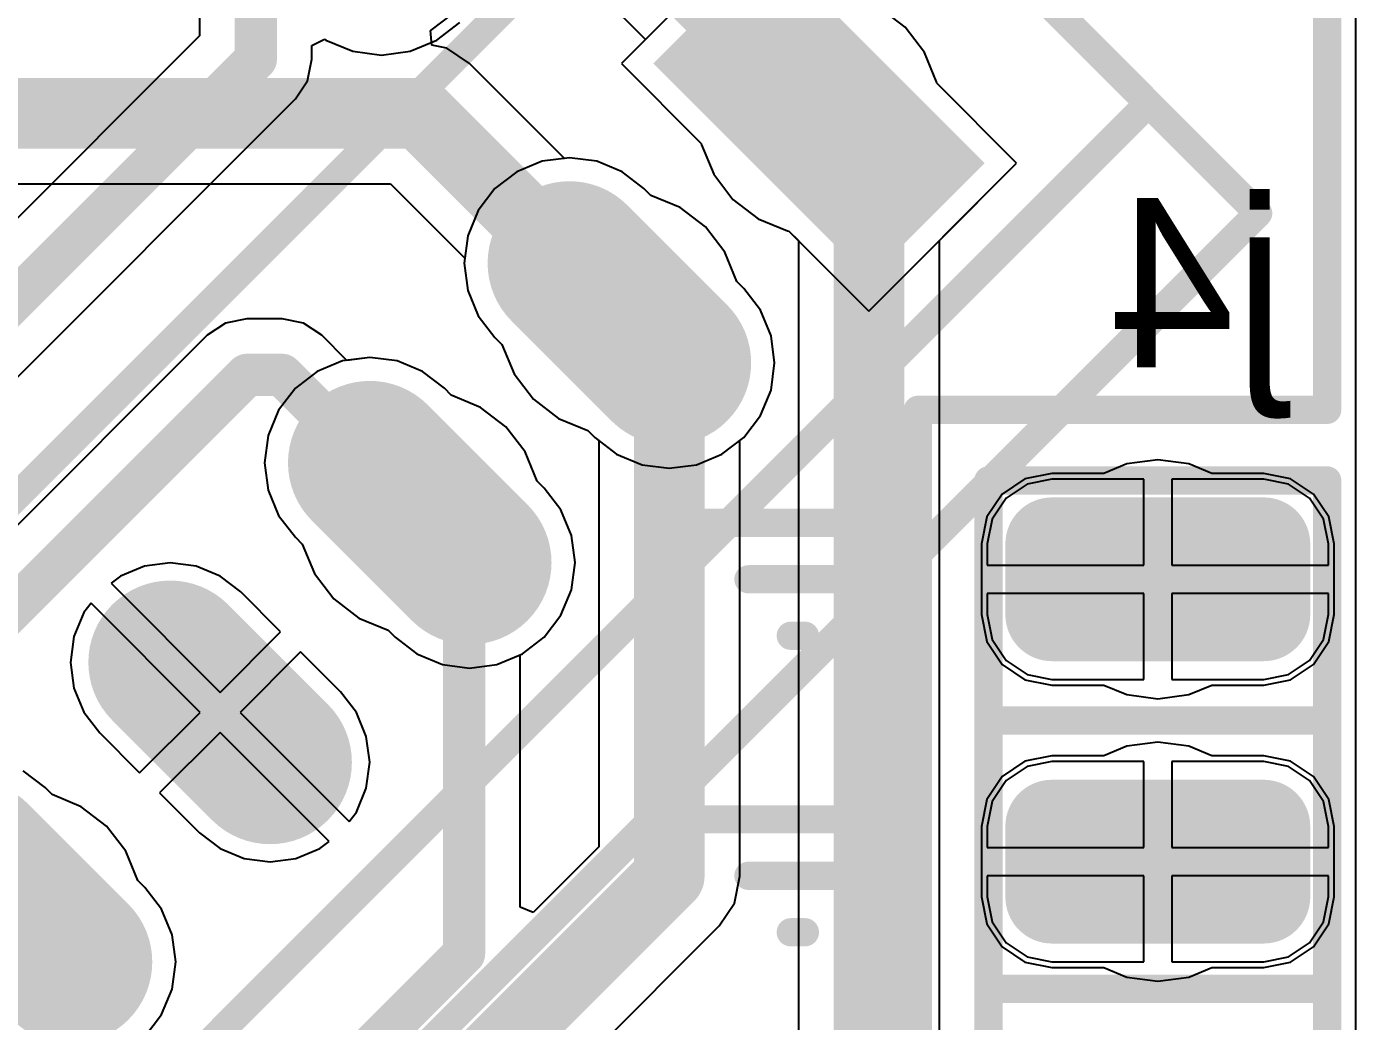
# Model space of a CAD drawing. Header units: millimetres. Extents: x 0 to 2.36, y 0 to 2.36.
# Drawn here: x 1.8893 to 2.36, y 1.2734 to 1.6257 of the extents above; entities that cross this region are included whole.
import ezdxf

# ---------------------------------------------------------------- set-up
doc = ezdxf.new("R2010")
doc.units = ezdxf.units.MM
doc.header["$MEASUREMENT"] = 0
for name, color, linetype in [('BottomLayer', 5, 'Continuous'), ('BottomOverlay', 54, 'Continuous'), ('BottomSolder', 6, 'Continuous'), ('MultiLayer', 9, 'Continuous'), ('PadHoleLayer', 156, 'Continuous'), ('TopLayer', 1, 'Continuous'), ('TopOverlay', 2, 'Continuous'), ('TopSolder', 216, 'Continuous')]:
    doc.layers.add(name, color=color, linetype=linetype)

# ---------------------------------------------------------------- blocks, each defined once
blk = doc.blocks.new('___6_______B_5')
at = {"layer": 'BottomLayer'}
h = blk.add_hatch(color=5, dxfattribs=at)
edge = h.paths.add_edge_path()
edge.add_arc((0.0375, 0.0125), 0.0125, 0, 90)
edge.add_line((0.0375, 0.025), (-0.0375, 0.025))
edge.add_arc((-0.0375, 0.0125), 0.0125, 90, 180)
edge.add_line((-0.05, 0.0125), (-0.05, -0.0125))
edge.add_arc((-0.0375, -0.0125), 0.0125, 180, 270)
edge.add_line((-0.0375, -0.025), (0.0375, -0.025))
edge.add_arc((0.0375, -0.0125), 0.0125, 270, 360)
edge.add_line((0.05, -0.0125), (0.05, 0.0125))
h = blk.add_hatch(color=5, dxfattribs=at)
edge = h.paths.add_edge_path()
edge.add_arc((0.0375, -0.0875), 0.0125, 0, 90)
edge.add_line((0.0375, -0.075), (-0.0375, -0.075))
edge.add_arc((-0.0375, -0.0875), 0.0125, 90, 180)
edge.add_line((-0.05, -0.0875), (-0.05, -0.1125))
edge.add_arc((-0.0375, -0.1125), 0.0125, 180, 270)
edge.add_line((-0.0375, -0.125), (0.0375, -0.125))
edge.add_arc((0.0375, -0.1125), 0.0125, 270, 360)
edge.add_line((0.05, -0.1125), (0.05, -0.0875))
h = blk.add_hatch(color=5, dxfattribs=at)
edge = h.paths.add_edge_path()
edge.add_arc((0.0375, -0.1875), 0.0125, 0, 90)
edge.add_line((0.0375, -0.175), (-0.0375, -0.175))
edge.add_arc((-0.0375, -0.1875), 0.0125, 90, 180)
edge.add_line((-0.05, -0.1875), (-0.05, -0.2125))
edge.add_arc((-0.0375, -0.2125), 0.0125, 180, 270)
edge.add_line((-0.0375, -0.225), (0.0375, -0.225))
edge.add_arc((0.0375, -0.2125), 0.0125, 270, 360)
edge.add_line((0.05, -0.2125), (0.05, -0.1875))
h = blk.add_hatch(color=5, dxfattribs=at)
edge = h.paths.add_edge_path()
edge.add_arc((0.0375, -0.2875), 0.0125, 0, 90)
edge.add_line((0.0375, -0.275), (-0.0375, -0.275))
edge.add_arc((-0.0375, -0.2875), 0.0125, 90, 180)
edge.add_line((-0.05, -0.2875), (-0.05, -0.3125))
edge.add_arc((-0.0375, -0.3125), 0.0125, 180, 270)
edge.add_line((-0.0375, -0.325), (0.0375, -0.325))
edge.add_arc((0.0375, -0.3125), 0.0125, 270, 360)
edge.add_line((0.05, -0.3125), (0.05, -0.2875))
h = blk.add_hatch(color=5, dxfattribs=at)
edge = h.paths.add_edge_path()
edge.add_arc((0.0375, -0.3875), 0.0125, 0, 90)
edge.add_line((0.0375, -0.375), (-0.0375, -0.375))
edge.add_arc((-0.0375, -0.3875), 0.0125, 90, 180)
edge.add_line((-0.05, -0.3875), (-0.05, -0.4125))
edge.add_arc((-0.0375, -0.4125), 0.0125, 180, 270)
edge.add_line((-0.0375, -0.425), (0.0375, -0.425))
edge.add_arc((0.0375, -0.4125), 0.0125, 270, 360)
edge.add_line((0.05, -0.4125), (0.05, -0.3875))
h = blk.add_hatch(color=5, dxfattribs=at)
edge = h.paths.add_edge_path()
edge.add_arc((0.0375, -0.4875), 0.0125, 0, 90)
edge.add_line((0.0375, -0.475), (-0.0375, -0.475))
edge.add_arc((-0.0375, -0.4875), 0.0125, 90, 180)
edge.add_line((-0.05, -0.4875), (-0.05, -0.5125))
edge.add_arc((-0.0375, -0.5125), 0.0125, 180, 270)
edge.add_line((-0.0375, -0.5249999999999999), (0.0375, -0.5249999999999999))
edge.add_arc((0.0375, -0.5125), 0.0125, 270, 360)
edge.add_line((0.05, -0.5125), (0.05, -0.4875))
at = {"layer": 'BottomSolder'}
h = blk.add_hatch(color=6, dxfattribs=at)
edge = h.paths.add_edge_path()
edge.add_arc((0.0375, 0.0125), 0.0165, 0, 90)
edge.add_line((0.0375, 0.029), (-0.0375, 0.029))
edge.add_arc((-0.0375, 0.0125), 0.0165, 90, 180)
edge.add_line((-0.054, 0.0125), (-0.054, -0.0125))
edge.add_arc((-0.0375, -0.0125), 0.0165, 180, 270)
edge.add_line((-0.0375, -0.029), (0.0375, -0.029))
edge.add_arc((0.0375, -0.0125), 0.0165, 270, 360)
edge.add_line((0.054, -0.0125), (0.054, 0.0125))
h = blk.add_hatch(color=6, dxfattribs=at)
edge = h.paths.add_edge_path()
edge.add_arc((0.0375, -0.0875), 0.0165, 0, 90)
edge.add_line((0.0375, -0.071), (-0.0375, -0.071))
edge.add_arc((-0.0375, -0.0875), 0.0165, 90, 180)
edge.add_line((-0.054, -0.0875), (-0.054, -0.1125))
edge.add_arc((-0.0375, -0.1125), 0.0165, 180, 270)
edge.add_line((-0.0375, -0.129), (0.0375, -0.129))
edge.add_arc((0.0375, -0.1125), 0.0165, 270, 360)
edge.add_line((0.054, -0.1125), (0.054, -0.0875))
h = blk.add_hatch(color=6, dxfattribs=at)
edge = h.paths.add_edge_path()
edge.add_arc((0.0375, -0.1875), 0.0165, 0, 90)
edge.add_line((0.0375, -0.171), (-0.0375, -0.171))
edge.add_arc((-0.0375, -0.1875), 0.0165, 90, 180)
edge.add_line((-0.054, -0.1875), (-0.054, -0.2125))
edge.add_arc((-0.0375, -0.2125), 0.0165, 180, 270)
edge.add_line((-0.0375, -0.229), (0.0375, -0.229))
edge.add_arc((0.0375, -0.2125), 0.0165, 270, 360)
edge.add_line((0.054, -0.2125), (0.054, -0.1875))
h = blk.add_hatch(color=6, dxfattribs=at)
edge = h.paths.add_edge_path()
edge.add_arc((0.0375, -0.2875), 0.0165, 0, 90)
edge.add_line((0.0375, -0.271), (-0.0375, -0.271))
edge.add_arc((-0.0375, -0.2875), 0.0165, 90, 180)
edge.add_line((-0.054, -0.2875), (-0.054, -0.3125))
edge.add_arc((-0.0375, -0.3125), 0.0165, 180, 270)
edge.add_line((-0.0375, -0.329), (0.0375, -0.329))
edge.add_arc((0.0375, -0.3125), 0.0165, 270, 360)
edge.add_line((0.054, -0.3125), (0.054, -0.2875))
h = blk.add_hatch(color=6, dxfattribs=at)
edge = h.paths.add_edge_path()
edge.add_arc((0.0375, -0.3875), 0.0165, 0, 90)
edge.add_line((0.0375, -0.371), (-0.0375, -0.371))
edge.add_arc((-0.0375, -0.3875), 0.0165, 90, 180)
edge.add_line((-0.054, -0.3875), (-0.054, -0.4125))
edge.add_arc((-0.0375, -0.4125), 0.0165, 180, 270)
edge.add_line((-0.0375, -0.429), (0.0375, -0.429))
edge.add_arc((0.0375, -0.4125), 0.0165, 270, 360)
edge.add_line((0.054, -0.4125), (0.054, -0.3875))
h = blk.add_hatch(color=6, dxfattribs=at)
edge = h.paths.add_edge_path()
edge.add_arc((0.0375, -0.4875), 0.0165, 0, 90)
edge.add_line((0.0375, -0.471), (-0.0375, -0.471))
edge.add_arc((-0.0375, -0.4875), 0.0165, 90, 180)
edge.add_line((-0.054, -0.4875), (-0.054, -0.5125))
edge.add_arc((-0.0375, -0.5125), 0.0165, 180, 270)
edge.add_line((-0.0375, -0.5289999999999999), (0.0375, -0.5289999999999999))
edge.add_arc((0.0375, -0.5125), 0.0165, 270, 360)
edge.add_line((0.054, -0.5125), (0.054, -0.4875))
at = {"layer": 'MultiLayer'}
h = blk.add_hatch(color=9, dxfattribs=at)
edge = h.paths.add_edge_path()
edge.add_arc((0.0375, 0.0125), 0.0125, 0, 90)
edge.add_line((0.0375, 0.025), (-0.0375, 0.025))
edge.add_arc((-0.0375, 0.0125), 0.0125, 90, 180)
edge.add_line((-0.05, 0.0125), (-0.05, -0.0125))
edge.add_arc((-0.0375, -0.0125), 0.0125, 180, 270)
edge.add_line((-0.0375, -0.025), (0.0375, -0.025))
edge.add_arc((0.0375, -0.0125), 0.0125, 270, 360)
edge.add_line((0.05, -0.0125), (0.05, 0.0125))
h = blk.add_hatch(color=9, dxfattribs=at)
edge = h.paths.add_edge_path()
edge.add_arc((0.0375, -0.0875), 0.0125, 0, 90)
edge.add_line((0.0375, -0.075), (-0.0375, -0.075))
edge.add_arc((-0.0375, -0.0875), 0.0125, 90, 180)
edge.add_line((-0.05, -0.0875), (-0.05, -0.1125))
edge.add_arc((-0.0375, -0.1125), 0.0125, 180, 270)
edge.add_line((-0.0375, -0.125), (0.0375, -0.125))
edge.add_arc((0.0375, -0.1125), 0.0125, 270, 360)
edge.add_line((0.05, -0.1125), (0.05, -0.0875))
h = blk.add_hatch(color=9, dxfattribs=at)
edge = h.paths.add_edge_path()
edge.add_arc((0.0375, -0.1875), 0.0125, 0, 90)
edge.add_line((0.0375, -0.175), (-0.0375, -0.175))
edge.add_arc((-0.0375, -0.1875), 0.0125, 90, 180)
edge.add_line((-0.05, -0.1875), (-0.05, -0.2125))
edge.add_arc((-0.0375, -0.2125), 0.0125, 180, 270)
edge.add_line((-0.0375, -0.225), (0.0375, -0.225))
edge.add_arc((0.0375, -0.2125), 0.0125, 270, 360)
edge.add_line((0.05, -0.2125), (0.05, -0.1875))
h = blk.add_hatch(color=9, dxfattribs=at)
edge = h.paths.add_edge_path()
edge.add_arc((0.0375, -0.2875), 0.0125, 0, 90)
edge.add_line((0.0375, -0.275), (-0.0375, -0.275))
edge.add_arc((-0.0375, -0.2875), 0.0125, 90, 180)
edge.add_line((-0.05, -0.2875), (-0.05, -0.3125))
edge.add_arc((-0.0375, -0.3125), 0.0125, 180, 270)
edge.add_line((-0.0375, -0.325), (0.0375, -0.325))
edge.add_arc((0.0375, -0.3125), 0.0125, 270, 360)
edge.add_line((0.05, -0.3125), (0.05, -0.2875))
h = blk.add_hatch(color=9, dxfattribs=at)
edge = h.paths.add_edge_path()
edge.add_arc((0.0375, -0.3875), 0.0125, 0, 90)
edge.add_line((0.0375, -0.375), (-0.0375, -0.375))
edge.add_arc((-0.0375, -0.3875), 0.0125, 90, 180)
edge.add_line((-0.05, -0.3875), (-0.05, -0.4125))
edge.add_arc((-0.0375, -0.4125), 0.0125, 180, 270)
edge.add_line((-0.0375, -0.425), (0.0375, -0.425))
edge.add_arc((0.0375, -0.4125), 0.0125, 270, 360)
edge.add_line((0.05, -0.4125), (0.05, -0.3875))
h = blk.add_hatch(color=9, dxfattribs=at)
edge = h.paths.add_edge_path()
edge.add_arc((0.0375, -0.4875), 0.0125, 0, 90)
edge.add_line((0.0375, -0.475), (-0.0375, -0.475))
edge.add_arc((-0.0375, -0.4875), 0.0125, 90, 180)
edge.add_line((-0.05, -0.4875), (-0.05, -0.5125))
edge.add_arc((-0.0375, -0.5125), 0.0125, 180, 270)
edge.add_line((-0.0375, -0.5249999999999999), (0.0375, -0.5249999999999999))
edge.add_arc((0.0375, -0.5125), 0.0125, 270, 360)
edge.add_line((0.05, -0.5125), (0.05, -0.4875))
at = {"layer": 'PadHoleLayer'}
h = blk.add_hatch(color=156, dxfattribs=at)
edge = h.paths.add_edge_path()
edge.add_arc((0, 0), 0.0169291, 0, 360)
h = blk.add_hatch(color=156, dxfattribs=at)
edge = h.paths.add_edge_path()
edge.add_arc((0, -0.1), 0.0169291, 0, 360)
h = blk.add_hatch(color=156, dxfattribs=at)
edge = h.paths.add_edge_path()
edge.add_arc((0, -0.2), 0.0169291, 0, 360)
h = blk.add_hatch(color=156, dxfattribs=at)
edge = h.paths.add_edge_path()
edge.add_arc((0, -0.3), 0.0169291, 0, 360)
h = blk.add_hatch(color=156, dxfattribs=at)
edge = h.paths.add_edge_path()
edge.add_arc((0, -0.4), 0.0169291, 0, 360)
h = blk.add_hatch(color=156, dxfattribs=at)
edge = h.paths.add_edge_path()
edge.add_arc((0, -0.5), 0.0169291, 0, 360)
at = {"layer": 'TopLayer'}
h = blk.add_hatch(color=1, dxfattribs=at)
edge = h.paths.add_edge_path()
edge.add_arc((0.0375, 0.0125), 0.0125, 0, 90)
edge.add_line((0.0375, 0.025), (-0.0375, 0.025))
edge.add_arc((-0.0375, 0.0125), 0.0125, 90, 180)
edge.add_line((-0.05, 0.0125), (-0.05, -0.0125))
edge.add_arc((-0.0375, -0.0125), 0.0125, 180, 270)
edge.add_line((-0.0375, -0.025), (0.0375, -0.025))
edge.add_arc((0.0375, -0.0125), 0.0125, 270, 360)
edge.add_line((0.05, -0.0125), (0.05, 0.0125))
h = blk.add_hatch(color=1, dxfattribs=at)
edge = h.paths.add_edge_path()
edge.add_arc((0.0375, -0.0875), 0.0125, 0, 90)
edge.add_line((0.0375, -0.075), (-0.0375, -0.075))
edge.add_arc((-0.0375, -0.0875), 0.0125, 90, 180)
edge.add_line((-0.05, -0.0875), (-0.05, -0.1125))
edge.add_arc((-0.0375, -0.1125), 0.0125, 180, 270)
edge.add_line((-0.0375, -0.125), (0.0375, -0.125))
edge.add_arc((0.0375, -0.1125), 0.0125, 270, 360)
edge.add_line((0.05, -0.1125), (0.05, -0.0875))
h = blk.add_hatch(color=1, dxfattribs=at)
edge = h.paths.add_edge_path()
edge.add_arc((0.0375, -0.1875), 0.0125, 0, 90)
edge.add_line((0.0375, -0.175), (-0.0375, -0.175))
edge.add_arc((-0.0375, -0.1875), 0.0125, 90, 180)
edge.add_line((-0.05, -0.1875), (-0.05, -0.2125))
edge.add_arc((-0.0375, -0.2125), 0.0125, 180, 270)
edge.add_line((-0.0375, -0.225), (0.0375, -0.225))
edge.add_arc((0.0375, -0.2125), 0.0125, 270, 360)
edge.add_line((0.05, -0.2125), (0.05, -0.1875))
h = blk.add_hatch(color=1, dxfattribs=at)
edge = h.paths.add_edge_path()
edge.add_arc((0.0375, -0.2875), 0.0125, 0, 90)
edge.add_line((0.0375, -0.275), (-0.0375, -0.275))
edge.add_arc((-0.0375, -0.2875), 0.0125, 90, 180)
edge.add_line((-0.05, -0.2875), (-0.05, -0.3125))
edge.add_arc((-0.0375, -0.3125), 0.0125, 180, 270)
edge.add_line((-0.0375, -0.325), (0.0375, -0.325))
edge.add_arc((0.0375, -0.3125), 0.0125, 270, 360)
edge.add_line((0.05, -0.3125), (0.05, -0.2875))
h = blk.add_hatch(color=1, dxfattribs=at)
edge = h.paths.add_edge_path()
edge.add_arc((0.0375, -0.3875), 0.0125, 0, 90)
edge.add_line((0.0375, -0.375), (-0.0375, -0.375))
edge.add_arc((-0.0375, -0.3875), 0.0125, 90, 180)
edge.add_line((-0.05, -0.3875), (-0.05, -0.4125))
edge.add_arc((-0.0375, -0.4125), 0.0125, 180, 270)
edge.add_line((-0.0375, -0.425), (0.0375, -0.425))
edge.add_arc((0.0375, -0.4125), 0.0125, 270, 360)
edge.add_line((0.05, -0.4125), (0.05, -0.3875))
h = blk.add_hatch(color=1, dxfattribs=at)
edge = h.paths.add_edge_path()
edge.add_arc((0.0375, -0.4875), 0.0125, 0, 90)
edge.add_line((0.0375, -0.475), (-0.0375, -0.475))
edge.add_arc((-0.0375, -0.4875), 0.0125, 90, 180)
edge.add_line((-0.05, -0.4875), (-0.05, -0.5125))
edge.add_arc((-0.0375, -0.5125), 0.0125, 180, 270)
edge.add_line((-0.0375, -0.5249999999999999), (0.0375, -0.5249999999999999))
edge.add_arc((0.0375, -0.5125), 0.0125, 270, 360)
edge.add_line((0.05, -0.5125), (0.05, -0.4875))
at = {"layer": 'TopSolder'}
h = blk.add_hatch(color=216, dxfattribs=at)
edge = h.paths.add_edge_path()
edge.add_arc((0.0375, 0.0125), 0.0165, 0, 90)
edge.add_line((0.0375, 0.029), (-0.0375, 0.029))
edge.add_arc((-0.0375, 0.0125), 0.0165, 90, 180)
edge.add_line((-0.054, 0.0125), (-0.054, -0.0125))
edge.add_arc((-0.0375, -0.0125), 0.0165, 180, 270)
edge.add_line((-0.0375, -0.029), (0.0375, -0.029))
edge.add_arc((0.0375, -0.0125), 0.0165, 270, 360)
edge.add_line((0.054, -0.0125), (0.054, 0.0125))
h = blk.add_hatch(color=216, dxfattribs=at)
edge = h.paths.add_edge_path()
edge.add_arc((0.0375, -0.0875), 0.0165, 0, 90)
edge.add_line((0.0375, -0.071), (-0.0375, -0.071))
edge.add_arc((-0.0375, -0.0875), 0.0165, 90, 180)
edge.add_line((-0.054, -0.0875), (-0.054, -0.1125))
edge.add_arc((-0.0375, -0.1125), 0.0165, 180, 270)
edge.add_line((-0.0375, -0.129), (0.0375, -0.129))
edge.add_arc((0.0375, -0.1125), 0.0165, 270, 360)
edge.add_line((0.054, -0.1125), (0.054, -0.0875))
h = blk.add_hatch(color=216, dxfattribs=at)
edge = h.paths.add_edge_path()
edge.add_arc((0.0375, -0.1875), 0.0165, 0, 90)
edge.add_line((0.0375, -0.171), (-0.0375, -0.171))
edge.add_arc((-0.0375, -0.1875), 0.0165, 90, 180)
edge.add_line((-0.054, -0.1875), (-0.054, -0.2125))
edge.add_arc((-0.0375, -0.2125), 0.0165, 180, 270)
edge.add_line((-0.0375, -0.229), (0.0375, -0.229))
edge.add_arc((0.0375, -0.2125), 0.0165, 270, 360)
edge.add_line((0.054, -0.2125), (0.054, -0.1875))
h = blk.add_hatch(color=216, dxfattribs=at)
edge = h.paths.add_edge_path()
edge.add_arc((0.0375, -0.2875), 0.0165, 0, 90)
edge.add_line((0.0375, -0.271), (-0.0375, -0.271))
edge.add_arc((-0.0375, -0.2875), 0.0165, 90, 180)
edge.add_line((-0.054, -0.2875), (-0.054, -0.3125))
edge.add_arc((-0.0375, -0.3125), 0.0165, 180, 270)
edge.add_line((-0.0375, -0.329), (0.0375, -0.329))
edge.add_arc((0.0375, -0.3125), 0.0165, 270, 360)
edge.add_line((0.054, -0.3125), (0.054, -0.2875))
h = blk.add_hatch(color=216, dxfattribs=at)
edge = h.paths.add_edge_path()
edge.add_arc((0.0375, -0.3875), 0.0165, 0, 90)
edge.add_line((0.0375, -0.371), (-0.0375, -0.371))
edge.add_arc((-0.0375, -0.3875), 0.0165, 90, 180)
edge.add_line((-0.054, -0.3875), (-0.054, -0.4125))
edge.add_arc((-0.0375, -0.4125), 0.0165, 180, 270)
edge.add_line((-0.0375, -0.429), (0.0375, -0.429))
edge.add_arc((0.0375, -0.4125), 0.0165, 270, 360)
edge.add_line((0.054, -0.4125), (0.054, -0.3875))
h = blk.add_hatch(color=216, dxfattribs=at)
edge = h.paths.add_edge_path()
edge.add_arc((0.0375, -0.4875), 0.0165, 0, 90)
edge.add_line((0.0375, -0.471), (-0.0375, -0.471))
edge.add_arc((-0.0375, -0.4875), 0.0165, 90, 180)
edge.add_line((-0.054, -0.4875), (-0.054, -0.5125))
edge.add_arc((-0.0375, -0.5125), 0.0165, 180, 270)
edge.add_line((-0.0375, -0.5289999999999999), (0.0375, -0.5289999999999999))
edge.add_arc((0.0375, -0.5125), 0.0165, 270, 360)
edge.add_line((0.054, -0.5125), (0.054, -0.4875))
at = {"layer": 'BottomOverlay', "const_width": 0.01}
for points in [[(0.06, 0.045), (-0.06, 0.045)], [(-0.06, 0.045), (-0.06, -0.535)], [(0.06, 0.045), (0.06, -0.535)], [(0.06, -0.05), (-0.06, -0.05)], [(0.06, -0.15), (-0.06, -0.15)], [(0.06, -0.25), (-0.06, -0.25)], [(0.06, -0.355), (-0.06, -0.355)], [(0.06, -0.45), (-0.06, -0.45)], [(0.06, -0.535), (-0.06, -0.535)]]:
    blk.add_lwpolyline(points, dxfattribs=at)
at = {"layer": 'BottomOverlay', "const_width": 0.005}
for points in [[(-0.0625, 0.045, 1), (-0.0575, 0.045, 1)], [(-0.0625, 0.045, 1), (-0.0575, 0.045, 1)], [(0.0575, 0.045, 1), (0.0625, 0.045, 1)], [(0.0575, 0.045, 1), (0.0625, 0.045, 1)], [(-0.0625, -0.05, 1), (-0.0575, -0.05, 1)], [(0.0575, -0.05, 1), (0.0625, -0.05, 1)], [(-0.0625, -0.15, 1), (-0.0575, -0.15, 1)], [(0.0575, -0.15, 1), (0.0625, -0.15, 1)], [(-0.0625, -0.25, 1), (-0.0575, -0.25, 1)], [(0.0575, -0.25, 1), (0.0625, -0.25, 1)], [(-0.0625, -0.355, 1), (-0.0575, -0.355, 1)], [(0.0575, -0.355, 1), (0.0625, -0.355, 1)], [(-0.0625, -0.45, 1), (-0.0575, -0.45, 1)], [(0.0575, -0.45, 1), (0.0625, -0.45, 1)], [(-0.0625, -0.535, 1), (-0.0575, -0.535, 1)], [(-0.0625, -0.535, 1), (-0.0575, -0.535, 1)], [(0.0575, -0.535, 1), (0.0625, -0.535, 1)], [(0.0575, -0.535, 1), (0.0625, -0.535, 1)]]:
    blk.add_lwpolyline(points, format="xyb", close=True, dxfattribs=at)
blk = doc.blocks.new('JST_B6B_10')
at = {"layer": 'BottomLayer'}
blk.add_hatch(color=5, dxfattribs=at).paths.add_polyline_path([(0.05, 0.475), (-0.05, 0.475), (-0.05, 0.525), (0.05, 0.525)])
h = blk.add_hatch(color=5, dxfattribs=at)
edge = h.paths.add_edge_path()
edge.add_arc((0.025, 0.4), 0.025, 270, 450)
edge.add_line((0.025, 0.425), (-0.025, 0.425))
edge.add_arc((-0.025, 0.4), 0.025, 90, 270)
edge.add_line((-0.025, 0.375), (0.025, 0.375))
h = blk.add_hatch(color=5, dxfattribs=at)
edge = h.paths.add_edge_path()
edge.add_arc((0.025, 0.3), 0.025, 270, 450)
edge.add_line((0.025, 0.325), (-0.025, 0.325))
edge.add_arc((-0.025, 0.3), 0.025, 90, 270)
edge.add_line((-0.025, 0.275), (0.025, 0.275))
h = blk.add_hatch(color=5, dxfattribs=at)
edge = h.paths.add_edge_path()
edge.add_arc((0.025, 0.2000001), 0.025, 270, 450)
edge.add_line((0.025, 0.2250001), (-0.025, 0.2250001))
edge.add_arc((-0.025, 0.2000001), 0.025, 90, 270)
edge.add_line((-0.025, 0.1750001), (0.025, 0.1750001))
h = blk.add_hatch(color=5, dxfattribs=at)
edge = h.paths.add_edge_path()
edge.add_arc((0.025, 0.1), 0.025, 270, 450)
edge.add_line((0.025, 0.125), (-0.025, 0.125))
edge.add_arc((-0.025, 0.1), 0.025, 90, 270)
edge.add_line((-0.025, 0.07500000000000001), (0.025, 0.07500000000000001))
at = {"layer": 'BottomSolder'}
blk.add_hatch(color=6, dxfattribs=at).paths.add_polyline_path([(0.054, 0.471), (-0.054, 0.471), (-0.054, 0.529), (0.054, 0.529)])
h = blk.add_hatch(color=6, dxfattribs=at)
edge = h.paths.add_edge_path()
edge.add_arc((0.025, 0.4), 0.029, 270, 450)
edge.add_line((0.025, 0.429), (-0.025, 0.429))
edge.add_arc((-0.025, 0.4), 0.029, 90, 270)
edge.add_line((-0.02500000000000001, 0.371), (0.02499999999999999, 0.371))
h = blk.add_hatch(color=6, dxfattribs=at)
edge = h.paths.add_edge_path()
edge.add_arc((0.025, 0.3), 0.029, 270, 450)
edge.add_line((0.025, 0.329), (-0.025, 0.329))
edge.add_arc((-0.025, 0.3), 0.029, 90, 270)
edge.add_line((-0.02500000000000001, 0.271), (0.02499999999999999, 0.271))
h = blk.add_hatch(color=6, dxfattribs=at)
edge = h.paths.add_edge_path()
edge.add_arc((0.025, 0.2000001), 0.029, 270, 450)
edge.add_line((0.025, 0.2290001), (-0.025, 0.2290001))
edge.add_arc((-0.025, 0.2000001), 0.029, 90, 270)
edge.add_line((-0.02500000000000001, 0.1710001), (0.02499999999999999, 0.1710001))
h = blk.add_hatch(color=6, dxfattribs=at)
edge = h.paths.add_edge_path()
edge.add_arc((0.025, 0.1), 0.029, 270, 450)
edge.add_line((0.025, 0.129), (-0.025, 0.129))
edge.add_arc((-0.025, 0.1), 0.029, 90, 270)
edge.add_line((-0.02500000000000001, 0.07100000000000001), (0.02499999999999999, 0.07100000000000001))
at = {"layer": 'MultiLayer'}
blk.add_hatch(color=9, dxfattribs=at).paths.add_polyline_path([(0.05, 0.475), (-0.05, 0.475), (-0.05, 0.525), (0.05, 0.525)])
h = blk.add_hatch(color=9, dxfattribs=at)
edge = h.paths.add_edge_path()
edge.add_arc((0.025, 0.4), 0.025, 270, 450)
edge.add_line((0.025, 0.425), (-0.025, 0.425))
edge.add_arc((-0.025, 0.4), 0.025, 90, 270)
edge.add_line((-0.025, 0.375), (0.025, 0.375))
h = blk.add_hatch(color=9, dxfattribs=at)
edge = h.paths.add_edge_path()
edge.add_arc((0.025, 0.3), 0.025, 270, 450)
edge.add_line((0.025, 0.325), (-0.025, 0.325))
edge.add_arc((-0.025, 0.3), 0.025, 90, 270)
edge.add_line((-0.025, 0.275), (0.025, 0.275))
h = blk.add_hatch(color=9, dxfattribs=at)
edge = h.paths.add_edge_path()
edge.add_arc((0.025, 0.2000001), 0.025, 270, 450)
edge.add_line((0.025, 0.2250001), (-0.025, 0.2250001))
edge.add_arc((-0.025, 0.2000001), 0.025, 90, 270)
edge.add_line((-0.025, 0.1750001), (0.025, 0.1750001))
h = blk.add_hatch(color=9, dxfattribs=at)
edge = h.paths.add_edge_path()
edge.add_arc((0.025, 0.1), 0.025, 270, 450)
edge.add_line((0.025, 0.125), (-0.025, 0.125))
edge.add_arc((-0.025, 0.1), 0.025, 90, 270)
edge.add_line((-0.025, 0.07500000000000001), (0.025, 0.07500000000000001))
at = {"layer": 'PadHoleLayer'}
h = blk.add_hatch(color=156, dxfattribs=at)
edge = h.paths.add_edge_path()
edge.add_arc((0, 0.5), 0.0177165, 0, 360)
h = blk.add_hatch(color=156, dxfattribs=at)
edge = h.paths.add_edge_path()
edge.add_arc((0, 0.4), 0.0177165, 0, 360)
h = blk.add_hatch(color=156, dxfattribs=at)
edge = h.paths.add_edge_path()
edge.add_arc((0, 0.3), 0.0177165, 0, 360)
h = blk.add_hatch(color=156, dxfattribs=at)
edge = h.paths.add_edge_path()
edge.add_arc((0, 0.2000001), 0.0177165, 0, 360)
h = blk.add_hatch(color=156, dxfattribs=at)
edge = h.paths.add_edge_path()
edge.add_arc((0, 0.1), 0.0177165, 0, 360)
at = {"layer": 'TopLayer'}
blk.add_hatch(color=1, dxfattribs=at).paths.add_polyline_path([(0.05, 0.475), (-0.05, 0.475), (-0.05, 0.525), (0.05, 0.525)])
h = blk.add_hatch(color=1, dxfattribs=at)
edge = h.paths.add_edge_path()
edge.add_arc((0.025, 0.4), 0.025, 270, 450)
edge.add_line((0.025, 0.425), (-0.025, 0.425))
edge.add_arc((-0.025, 0.4), 0.025, 90, 270)
edge.add_line((-0.025, 0.375), (0.025, 0.375))
h = blk.add_hatch(color=1, dxfattribs=at)
edge = h.paths.add_edge_path()
edge.add_arc((0.025, 0.3), 0.025, 270, 450)
edge.add_line((0.025, 0.325), (-0.025, 0.325))
edge.add_arc((-0.025, 0.3), 0.025, 90, 270)
edge.add_line((-0.025, 0.275), (0.025, 0.275))
h = blk.add_hatch(color=1, dxfattribs=at)
edge = h.paths.add_edge_path()
edge.add_arc((0.025, 0.2000001), 0.025, 270, 450)
edge.add_line((0.025, 0.2250001), (-0.025, 0.2250001))
edge.add_arc((-0.025, 0.2000001), 0.025, 90, 270)
edge.add_line((-0.025, 0.1750001), (0.025, 0.1750001))
h = blk.add_hatch(color=1, dxfattribs=at)
edge = h.paths.add_edge_path()
edge.add_arc((0.025, 0.1), 0.025, 270, 450)
edge.add_line((0.025, 0.125), (-0.025, 0.125))
edge.add_arc((-0.025, 0.1), 0.025, 90, 270)
edge.add_line((-0.025, 0.07500000000000001), (0.025, 0.07500000000000001))
at = {"layer": 'TopSolder'}
blk.add_hatch(color=216, dxfattribs=at).paths.add_polyline_path([(0.054, 0.471), (-0.054, 0.471), (-0.054, 0.529), (0.054, 0.529)])
h = blk.add_hatch(color=216, dxfattribs=at)
edge = h.paths.add_edge_path()
edge.add_arc((0.025, 0.4), 0.029, 270, 450)
edge.add_line((0.025, 0.429), (-0.025, 0.429))
edge.add_arc((-0.025, 0.4), 0.029, 90, 270)
edge.add_line((-0.02500000000000001, 0.371), (0.02499999999999999, 0.371))
h = blk.add_hatch(color=216, dxfattribs=at)
edge = h.paths.add_edge_path()
edge.add_arc((0.025, 0.3), 0.029, 270, 450)
edge.add_line((0.025, 0.329), (-0.025, 0.329))
edge.add_arc((-0.025, 0.3), 0.029, 90, 270)
edge.add_line((-0.02500000000000001, 0.271), (0.02499999999999999, 0.271))
h = blk.add_hatch(color=216, dxfattribs=at)
edge = h.paths.add_edge_path()
edge.add_arc((0.025, 0.2000001), 0.029, 270, 450)
edge.add_line((0.025, 0.2290001), (-0.025, 0.2290001))
edge.add_arc((-0.025, 0.2000001), 0.029, 90, 270)
edge.add_line((-0.02500000000000001, 0.1710001), (0.02499999999999999, 0.1710001))
h = blk.add_hatch(color=216, dxfattribs=at)
edge = h.paths.add_edge_path()
edge.add_arc((0.025, 0.1), 0.029, 270, 450)
edge.add_line((0.025, 0.129), (-0.025, 0.129))
edge.add_arc((-0.025, 0.1), 0.029, 90, 270)
edge.add_line((-0.02500000000000001, 0.07100000000000001), (0.02499999999999999, 0.07100000000000001))
at = {"layer": 'TopOverlay', "const_width": 0.01}
for points in [[(-0.105, 0.585), (0.135, 0.585)], [(-0.105, -0.1), (-0.105, 0.585)], [(0.08, -0.1), (0.08, 0.585)], [(0.135, -0.1), (0.135, 0.585)]]:
    blk.add_lwpolyline(points, dxfattribs=at)
at = {"layer": 'TopOverlay', "const_width": 0.005}
for points in [[(0.0775, 0.585, 1), (0.0825, 0.585, 1)], [(0.1325, 0.585, 1), (0.1375, 0.585, 1)], [(0.1325, 0.585, 1), (0.1375, 0.585, 1)]]:
    blk.add_lwpolyline(points, format="xyb", close=True, dxfattribs=at)

msp = doc.modelspace()

# ---------------------------------------------------------------- linework, layer by layer
at = {"layer": 'BottomLayer'}
for p, q in [((1.950618, 1.7248465), (1.950618, 1.6224179)), ((2.36, 1.668772), (2.36, 0.691228)), ((2.1348945, 1.6475758), (2.0999964, 1.6126777)), ((2.2004658, 1.6254658), (2.1915426, 1.6323128)), ((2.0346682, 1.6209336), (2.0428151, 1.6271849)), ((2.2073128, 1.6165426), (2.2004658, 1.6254658)), ((1.950618, 1.6224179), (1.8361154, 1.5079153)), ((1.990382, 1.6190792), (1.9948664, 1.6212907)), ((1.9948664, 1.6212907), (1.9953318, 1.6209336)), ((1.9953318, 1.6209336), (2.004819, 1.6170039)), ((2.025181, 1.6170039), (2.0346682, 1.6209336)), ((1.990382, 1.6141825), (1.990382, 1.6190792)), ((2.004819, 1.6170039), (2.015, 1.6156635)), ((2.015, 1.6156635), (2.025181, 1.6170039)), ((2.211617, 1.6061512), (2.2073128, 1.6165426)), ((1.9888686, 1.6065739), (1.990382, 1.6141825)), ((2.0999964, 1.6126777), (2.1283159, 1.5843582)), ((1.9845587, 1.6001238), (1.9888686, 1.6065739)), ((2.2116841, 1.6056418), (2.211617, 1.6061512)), ((2.2400036, 1.5773223), (2.2116841, 1.6056418)), ((1.7608762, 1.3764413), (1.9845587, 1.6001238)), ((2.1283159, 1.5843582), (2.128383, 1.5838488)), ((2.128383, 1.5838488), (2.1326872, 1.5734574)), ((2.0719527, 1.5780147), (2.0629519, 1.5742864)), ((2.0816116, 1.5792862), (2.0719527, 1.5780147)), ((2.0912706, 1.5780147), (2.0816116, 1.5792862)), ((2.1002713, 1.5742864), (2.0912706, 1.5780147)), ((2.2126576, 1.5499763), (2.2400036, 1.5773223)), ((2.0629519, 1.5742864), (2.0552229, 1.5683557)), ((2.1080004, 1.5683557), (2.1002713, 1.5742864)), ((2.1326872, 1.5734574), (2.1395342, 1.5645342)), ((2.0552229, 1.5683557), (2.0492922, 1.5606267)), ((2.1104564, 1.5658997), (2.1080004, 1.5683557)), ((2.1208318, 1.5616021), (2.1104564, 1.5658997)), ((2.1395342, 1.5645342), (2.1484574, 1.5576872)), ((2.0492922, 1.5606267), (2.0455639, 1.5516259)), ((2.1297551, 1.5547551), (2.1208318, 1.5616021)), ((2.1366021, 1.5458318), (2.1297551, 1.5547551)), ((2.1484574, 1.5576872), (2.1588488, 1.553383)), ((2.1588488, 1.553383), (2.1593582, 1.5533159)), ((2.1593582, 1.5533159), (2.1626976, 1.5499765)), ((2.0455639, 1.5516259), (2.0442924, 1.541967)), ((2.1626976, 1.5499765), (2.1626976, 0.7957923)), ((2.2126576, 0.7854453), (2.2126576, 1.5499763)), ((2.1408997, 1.5354564), (2.1366021, 1.5458318)), ((2.0442924, 1.541967), (2.0455639, 1.532308)), ((2.1433557, 1.5330004), (2.1408997, 1.5354564)), ((2.0455639, 1.532308), (2.0492922, 1.5233073)), ((2.1492864, 1.5252713), (2.1433557, 1.5330004)), ((2.1530147, 1.5162706), (2.1492864, 1.5252713)), ((1.9597583, 1.5207354), (1.9533081, 1.5164255)), ((1.9673668, 1.5222488), (1.9597583, 1.5207354)), ((1.9797932, 1.5222488), (1.9673668, 1.5222488)), ((1.9874017, 1.5207354), (1.9797932, 1.5222488)), ((1.9938519, 1.5164255), (1.9874017, 1.5207354)), ((2.0492922, 1.5233073), (2.0552229, 1.5155782)), ((1.9533081, 1.5164255), (1.8077646, 1.370882)), ((2.0027721, 1.5075053), (1.9938519, 1.5164255)), ((2.1542862, 1.5066116), (2.1530147, 1.5162706)), ((2.0552229, 1.5155782), (2.0576789, 1.5131222)), ((2.0576789, 1.5131222), (2.0619765, 1.5027468)), ((2.0109009, 1.5085755), (2.0027721, 1.5075053)), ((2.0205599, 1.5073039), (2.0109009, 1.5085755)), ((2.0295606, 1.5035757), (2.0205599, 1.5073039)), ((2.1530147, 1.4969527), (2.1542862, 1.5066116)), ((2.0372897, 1.497645), (2.0295606, 1.5035757)), ((2.0619765, 1.5027468), (2.0688235, 1.4938235)), ((2.0397457, 1.495189), (2.0372897, 1.497645)), ((2.1492864, 1.4879519), (2.1530147, 1.4969527)), ((2.0501212, 1.4908914), (2.0397457, 1.495189)), ((2.0688235, 1.4938235), (2.0777468, 1.4869765)), ((2.0590444, 1.4840444), (2.0501212, 1.4908914)), ((2.1433557, 1.4802229), (2.1492864, 1.4879519)), ((2.0658914, 1.4751212), (2.0590444, 1.4840444)), ((2.0777468, 1.4869765), (2.0881222, 1.4826789)), ((2.0881222, 1.4826789), (2.0905782, 1.4802229)), ((2.0905782, 1.4802229), (2.091987, 1.4791419)), ((2.091987, 1.4791419), (2.091987, 1.335243)), ((2.141947, 1.479142), (2.1433557, 1.4802229)), ((2.141947, 1.3248959), (2.141947, 1.479142)), ((2.070189, 1.4647457), (2.0658914, 1.4751212)), ((2.072645, 1.4622897), (2.070189, 1.4647457)), ((2.2525, 1.4654408), (2.2437209, 1.4636945)), ((2.285, 1.4654408), (2.2525, 1.4654408)), ((2.285, 1.435), (2.285, 1.4654408)), ((2.3275, 1.4654408), (2.295, 1.4654408)), ((2.295, 1.4654408), (2.295, 1.435)), ((2.3362791, 1.4636945), (2.3275, 1.4654408)), ((2.0785757, 1.4545606), (2.072645, 1.4622897)), ((2.2437209, 1.4636945), (2.2362784, 1.4587216)), ((2.3437216, 1.4587216), (2.3362791, 1.4636945)), ((2.0823039, 1.4455599), (2.0785757, 1.4545606)), ((2.2362784, 1.4587216), (2.2313055, 1.4512791)), ((2.3486945, 1.4512791), (2.3437216, 1.4587216)), ((2.2313055, 1.4512791), (2.2295592, 1.4425)), ((2.3504408, 1.4425), (2.3486945, 1.4512791)), ((2.0835755, 1.4359009), (2.0823039, 1.4455599)), ((2.2295592, 1.4425), (2.2295592, 1.435)), ((2.3504408, 1.435), (2.3504408, 1.4425)), ((2.0823039, 1.4262419), (2.0835755, 1.4359009)), ((2.2295592, 1.435), (2.285, 1.435)), ((2.295, 1.435), (2.3504408, 1.435)), ((2.0785757, 1.4172412), (2.0823039, 1.4262419)), ((2.285, 1.425), (2.2295592, 1.425)), ((2.2295592, 1.425), (2.2295592, 1.4175)), ((2.285, 1.3945592), (2.285, 1.425)), ((2.3504408, 1.425), (2.295, 1.425)), ((2.295, 1.425), (2.295, 1.3945592)), ((2.3504408, 1.4175), (2.3504408, 1.425)), ((2.072645, 1.4095122), (2.0785757, 1.4172412)), ((2.2295592, 1.4175), (2.2313055, 1.4087209)), ((2.3486945, 1.4087209), (2.3504408, 1.4175)), ((2.064916, 1.4035815), (2.072645, 1.4095122)), ((2.2313055, 1.4087209), (2.2362784, 1.4012784)), ((2.3437216, 1.4012784), (2.3486945, 1.4087209)), ((2.064138, 1.4032592), (2.064916, 1.4035815)), ((2.064138, 1.3139269), (2.064138, 1.4032592)), ((2.2362784, 1.4012784), (2.2437209, 1.3963055)), ((2.3362791, 1.3963055), (2.3437216, 1.4012784)), ((2.2437209, 1.3963055), (2.2525, 1.3945592)), ((2.2525, 1.3945592), (2.285, 1.3945592)), ((2.295, 1.3945592), (2.3275, 1.3945592)), ((2.3275, 1.3945592), (2.3362791, 1.3963055)), ((2.2525, 1.3654408), (2.2437209, 1.3636945)), ((2.285, 1.3654408), (2.2525, 1.3654408)), ((2.285, 1.335), (2.285, 1.3654408)), ((2.3275, 1.3654408), (2.295, 1.3654408)), ((2.295, 1.3654408), (2.295, 1.335)), ((2.3362791, 1.3636945), (2.3275, 1.3654408)), ((2.2437209, 1.3636945), (2.2362784, 1.3587216)), ((2.3437216, 1.3587216), (2.3362791, 1.3636945)), ((2.2362784, 1.3587216), (2.2313055, 1.3512791)), ((2.3486945, 1.3512791), (2.3437216, 1.3587216)), ((2.2313055, 1.3512791), (2.2295592, 1.3425)), ((2.3504408, 1.3425), (2.3486945, 1.3512791)), ((2.2295592, 1.3425), (2.2295592, 1.335)), ((2.3504408, 1.335), (2.3504408, 1.3425)), ((2.091987, 1.335243), (2.0687574, 1.3120134)), ((2.2295592, 1.335), (2.285, 1.335)), ((2.295, 1.335), (2.3504408, 1.335)), ((2.1400455, 1.3153365), (2.141947, 1.3248959)), ((2.285, 1.325), (2.2295592, 1.325)), ((2.2295592, 1.325), (2.2295592, 1.3175)), ((2.285, 1.2945592), (2.285, 1.325)), ((2.3504408, 1.325), (2.295, 1.325)), ((2.295, 1.325), (2.295, 1.2945592)), ((2.3504408, 1.3175), (2.3504408, 1.325)), ((2.0687574, 1.3120134), (2.064138, 1.3139269)), ((2.1346306, 1.3072324), (2.1400455, 1.3153365)), ((2.2295592, 1.3175), (2.2313055, 1.3087209)), ((2.3486945, 1.3087209), (2.3504408, 1.3175)), ((2.2313055, 1.3087209), (2.2362784, 1.3012784)), ((2.3437216, 1.3012784), (2.3486945, 1.3087209)), ((1.9377346, 1.1103365), (2.1346306, 1.3072324)), ((2.2362784, 1.3012784), (2.2437209, 1.2963055)), ((2.3362791, 1.2963055), (2.3437216, 1.3012784)), ((2.2437209, 1.2963055), (2.2525, 1.2945592)), ((2.2525, 1.2945592), (2.285, 1.2945592)), ((2.295, 1.2945592), (2.3275, 1.2945592)), ((2.3275, 1.2945592), (2.3362791, 1.2963055))]:
    msp.add_line(p, q, dxfattribs=at)
for points, const_width in [([(1.9705, 1.6141825), (1.9705, 1.7995001)], 0.015), ([(1.7468175, 1.3905), (1.9705, 1.6141825)], 0.015), ([(2.17, 1.595), (2.1876776, 1.5773224)], 0.025), ([(2.1876776, 0.7854453), (2.1876776, 1.5773224)], 0.025), ([(2.09929, 1.52429), (2.116967, 1.506613)], 0.025), ([(2.116967, 1.3248959), (2.116967, 1.506613)], 0.025), ([(1.816, 1.351), (1.9673668, 1.5023668)], 0.015), ([(1.9673668, 1.5023668), (1.9797932, 1.5023668)], 0.015), ([(1.9797932, 1.5023668), (2.0443444, 1.4378156)], 0.015), ([(2.0443444, 1.4092403), (2.0443444, 1.4378156)], 0.015), ([(2.044256, 1.4091519), (2.0443444, 1.4092403)], 0.015), ([(2.044256, 1.2974397), (2.044256, 1.4091519)], 0.015), ([(1.9200711, 1.128), (2.116967, 1.3248959)], 0.025), ([(1.9068163, 1.16), (2.044256, 1.2974397)], 0.015)]:
    msp.add_lwpolyline(points, dxfattribs=dict(at, const_width=const_width))
for points, const_width in [([(1.96675, 1.6141825, 1), (1.97425, 1.6141825, 1)], 0.0075), ([(1.96675, 1.6141825, 1), (1.97425, 1.6141825, 1)], 0.0075), ([(2.16375, 1.595, 1), (2.17625, 1.595, 1)], 0.0125), ([(2.1814276, 1.5773224, 1), (2.1939276, 1.5773224, 1)], 0.0125), ([(2.1814276, 1.5773224, 1), (2.1939276, 1.5773224, 1)], 0.0125), ([(2.09304, 1.52429, 1), (2.10554, 1.52429, 1)], 0.0125), ([(2.110717, 1.506613, 1), (2.123217, 1.506613, 1)], 0.0125), ([(2.110717, 1.506613, 1), (2.123217, 1.506613, 1)], 0.0125), ([(1.9636168, 1.5023668, 1), (1.9711168, 1.5023668, 1)], 0.0075), ([(1.9636168, 1.5023668, 1), (1.9711168, 1.5023668, 1)], 0.0075), ([(1.9760432, 1.5023668, 1), (1.9835432, 1.5023668, 1)], 0.0075), ([(1.9760432, 1.5023668, 1), (1.9835432, 1.5023668, 1)], 0.0075), ([(2.0405944, 1.4378156, 1), (2.0480944, 1.4378156, 1)], 0.0075), ([(2.0405944, 1.4378156, 1), (2.0480944, 1.4378156, 1)], 0.0075), ([(2.040506, 1.4091519, 1), (2.048006, 1.4091519, 1)], 0.0075), ([(2.040506, 1.4091519, 1), (2.048006, 1.4091519, 1)], 0.0075), ([(2.0405944, 1.4092403, 1), (2.0480944, 1.4092403, 1)], 0.0075), ([(2.0405944, 1.4092403, 1), (2.0480944, 1.4092403, 1)], 0.0075), ([(2.110717, 1.3248959, 1), (2.123217, 1.3248959, 1)], 0.0125), ([(2.110717, 1.3248959, 1), (2.123217, 1.3248959, 1)], 0.0125), ([(2.040506, 1.2974397, 1), (2.048006, 1.2974397, 1)], 0.0075), ([(2.040506, 1.2974397, 1), (2.048006, 1.2974397, 1)], 0.0075)]:
    msp.add_lwpolyline(points, format="xyb", close=True, dxfattribs=dict(at, const_width=const_width))
at = {"layer": 'BottomOverlay', "const_width": 0.01}
for points in [[(2.13, 1.45), (2.195, 1.45)], [(2.145, 1.43), (2.18, 1.43)], [(2.16, 1.41), (2.165, 1.41)], [(2.13, 1.345), (2.195, 1.345)], [(2.145, 1.325), (2.18, 1.325)], [(2.16, 1.305), (2.165, 1.305)]]:
    msp.add_lwpolyline(points, dxfattribs=at)
at = {"layer": 'BottomOverlay', "const_width": 0.005}
for points in [[(2.1275, 1.45, 1), (2.1325, 1.45, 1)], [(2.1925, 1.45, 1), (2.1975, 1.45, 1)], [(2.1425, 1.43, 1), (2.1475, 1.43, 1)], [(2.1775, 1.43, 1), (2.1825, 1.43, 1)], [(2.1575, 1.41, 1), (2.1625, 1.41, 1)], [(2.1625, 1.41, 1), (2.1675, 1.41, 1)], [(2.1275, 1.345, 1), (2.1325, 1.345, 1)], [(2.1925, 1.345, 1), (2.1975, 1.345, 1)], [(2.1425, 1.325, 1), (2.1475, 1.325, 1)], [(2.1775, 1.325, 1), (2.1825, 1.325, 1)], [(2.1575, 1.305, 1), (2.1625, 1.305, 1)], [(2.1625, 1.305, 1), (2.1675, 1.305, 1)]]:
    msp.add_lwpolyline(points, format="xyb", close=True, dxfattribs=at)
at = {"layer": 'TopLayer'}
for p, q in [((1.9582527, 1.7714201), (2.1084958, 1.621177)), ((2.36, 1.668772), (2.36, 0.691228)), ((2.032651, 1.6244276), (2.0399623, 1.6300377)), ((2.2004658, 1.6254658), (2.1915426, 1.6323128)), ((2.032391, 1.6243199), (2.032651, 1.6244276)), ((2.0329032, 1.6191201), (2.032391, 1.6243199)), ((2.2073128, 1.6165426), (2.2004658, 1.6254658)), ((2.1084958, 1.621177), (2.0999964, 1.6126777)), ((2.0381394, 1.6180785), (2.0329032, 1.6191201)), ((2.0462435, 1.6126635), (2.0381394, 1.6180785)), ((2.211617, 1.6061512), (2.2073128, 1.6165426)), ((2.0798524, 1.5790546), (2.0462435, 1.6126635)), ((2.0999964, 1.6126777), (2.1283159, 1.5843582)), ((2.2116841, 1.6056418), (2.211617, 1.6061512)), ((2.2400036, 1.5773223), (2.2116841, 1.6056418)), ((2.1283159, 1.5843582), (2.128383, 1.5838488)), ((2.128383, 1.5838488), (2.1326872, 1.5734574)), ((2.0816116, 1.5792862), (2.0798524, 1.5790546)), ((2.0912706, 1.5780147), (2.0816116, 1.5792862)), ((2.1002713, 1.5742864), (2.0912706, 1.5780147)), ((2.1876777, 1.5249964), (2.2400036, 1.5773223)), ((2.1080004, 1.5683557), (2.1002713, 1.5742864)), ((2.1326872, 1.5734574), (2.1395342, 1.5645342)), ((1.65, 1.57002), (2.018233, 1.57002)), ((2.018233, 1.57002), (2.0445243, 1.5437286)), ((2.1104564, 1.5658997), (2.1080004, 1.5683557)), ((2.1208318, 1.5616021), (2.1104564, 1.5658997)), ((2.1395342, 1.5645342), (2.1484574, 1.5576872)), ((2.1297551, 1.5547551), (2.1208318, 1.5616021)), ((2.1366021, 1.5458318), (2.1297551, 1.5547551)), ((2.1484574, 1.5576872), (2.1588488, 1.553383)), ((2.1588488, 1.553383), (2.1593582, 1.5533159)), ((2.1593582, 1.5533159), (2.1876777, 1.5249964)), ((2.1408997, 1.5354564), (2.1366021, 1.5458318)), ((2.0445243, 1.5437286), (2.0442924, 1.541967)), ((2.0442924, 1.541967), (2.0455639, 1.532308)), ((2.1433557, 1.5330004), (2.1408997, 1.5354564)), ((2.0455639, 1.532308), (2.0492922, 1.5233073)), ((2.1492864, 1.5252713), (2.1433557, 1.5330004)), ((2.1530147, 1.5162706), (2.1492864, 1.5252713)), ((2.0492922, 1.5233073), (2.0552229, 1.5155782)), ((2.1542862, 1.5066116), (2.1530147, 1.5162706)), ((2.0552229, 1.5155782), (2.0576789, 1.5131222)), ((2.0576789, 1.5131222), (2.0619765, 1.5027468)), ((2.0012419, 1.5073039), (1.9922412, 1.5035757)), ((2.0109009, 1.5085755), (2.0012419, 1.5073039)), ((2.0205599, 1.5073039), (2.0109009, 1.5085755)), ((2.0295606, 1.5035757), (2.0205599, 1.5073039)), ((2.1530147, 1.4969527), (2.1542862, 1.5066116)), ((1.9922412, 1.5035757), (1.9845122, 1.497645)), ((2.0372897, 1.497645), (2.0295606, 1.5035757)), ((2.0619765, 1.5027468), (2.0688235, 1.4938235)), ((1.9845122, 1.497645), (1.9785815, 1.489916)), ((2.0397457, 1.495189), (2.0372897, 1.497645)), ((2.1492864, 1.4879519), (2.1530147, 1.4969527)), ((2.0501212, 1.4908914), (2.0397457, 1.495189)), ((2.0688235, 1.4938235), (2.0777468, 1.4869765)), ((1.9785815, 1.489916), (1.9748533, 1.4809153)), ((2.0590444, 1.4840444), (2.0501212, 1.4908914)), ((2.1433557, 1.4802229), (2.1492864, 1.4879519)), ((2.0658914, 1.4751212), (2.0590444, 1.4840444)), ((2.0777468, 1.4869765), (2.0881222, 1.4826789)), ((2.0881222, 1.4826789), (2.0905782, 1.4802229)), ((1.9748533, 1.4809153), (1.9735817, 1.4712563)), ((2.0905782, 1.4802229), (2.0983073, 1.4742922)), ((2.1356267, 1.4742922), (2.1433557, 1.4802229)), ((2.070189, 1.4647457), (2.0658914, 1.4751212)), ((2.0983073, 1.4742922), (2.107308, 1.4705639)), ((2.1266259, 1.4705639), (2.1356267, 1.4742922)), ((1.9735817, 1.4712563), (1.9748533, 1.4615973)), ((2.107308, 1.4705639), (2.116967, 1.4692924)), ((2.116967, 1.4692924), (2.1266259, 1.4705639)), ((2.2790543, 1.4708499), (2.2709187, 1.46748)), ((2.29, 1.4722909), (2.2790543, 1.4708499)), ((2.3009457, 1.4708499), (2.29, 1.4722909)), ((2.3090813, 1.46748), (2.3009457, 1.4708499)), ((2.072645, 1.4622897), (2.070189, 1.4647457)), ((2.2429406, 1.4655785), (2.2348365, 1.4601635)), ((2.2525, 1.46748), (2.2429406, 1.4655785)), ((2.2709187, 1.46748), (2.2525, 1.46748)), ((2.3275, 1.46748), (2.3090813, 1.46748)), ((2.3370594, 1.4655785), (2.3275, 1.46748)), ((2.3451635, 1.4601635), (2.3370594, 1.4655785)), ((1.9748533, 1.4615973), (1.9785815, 1.4525966)), ((2.0785757, 1.4545606), (2.072645, 1.4622897)), ((2.2348365, 1.4601635), (2.2294215, 1.4520594)), ((2.3505785, 1.4520594), (2.3451635, 1.4601635)), ((2.0823039, 1.4455599), (2.0785757, 1.4545606)), ((1.9785815, 1.4525966), (1.9845122, 1.4448675)), ((2.2294215, 1.4520594), (2.22752, 1.4425)), ((2.35248, 1.4425), (2.3505785, 1.4520594)), ((2.0835755, 1.4359009), (2.0823039, 1.4455599)), ((1.9845122, 1.4448675), (1.9869682, 1.4424115)), ((1.9869682, 1.4424115), (1.9912658, 1.432036)), ((2.22752, 1.4425), (2.22752, 1.4175)), ((2.35248, 1.4175), (2.35248, 1.4425)), ((1.9401903, 1.4358477), (1.9310535, 1.4346448)), ((1.9493271, 1.4346448), (1.9401903, 1.4358477)), ((2.0823039, 1.4262419), (2.0835755, 1.4359009)), ((1.9225393, 1.4311181), (1.919229, 1.4285781)), ((1.9310535, 1.4346448), (1.9225393, 1.4311181)), ((1.9578413, 1.4311181), (1.9493271, 1.4346448)), ((1.9651526, 1.425508), (1.9578413, 1.4311181)), ((1.9912658, 1.432036), (1.9981128, 1.4231128)), ((1.919229, 1.4285781), (1.957868, 1.3899391)), ((2.0785757, 1.4172412), (2.0823039, 1.4262419)), ((1.9121579, 1.421507), (1.9096179, 1.4181967)), ((1.9507969, 1.382868), (1.9121579, 1.421507)), ((1.9792948, 1.4113658), (1.9651526, 1.425508)), ((1.9981128, 1.4231128), (2.007036, 1.4162658)), ((1.9096179, 1.4181967), (1.9060912, 1.4096825)), ((2.072645, 1.4095122), (2.0785757, 1.4172412)), ((2.22752, 1.4175), (2.2294215, 1.4079406)), ((2.3505785, 1.4079406), (2.35248, 1.4175)), ((2.007036, 1.4162658), (2.0174115, 1.4119682)), ((1.9060912, 1.4096825), (1.9048883, 1.4005457)), ((1.957868, 1.3899391), (1.9792948, 1.4113658)), ((2.0174115, 1.4119682), (2.0198675, 1.4095122)), ((2.0198675, 1.4095122), (2.0275966, 1.4035815)), ((2.064916, 1.4035815), (2.072645, 1.4095122)), ((2.2294215, 1.4079406), (2.2348365, 1.3998365)), ((2.3451635, 1.3998365), (2.3505785, 1.4079406)), ((1.9863658, 1.4042948), (1.9649391, 1.382868)), ((2.000508, 1.3901526), (1.9863658, 1.4042948)), ((2.0275966, 1.4035815), (2.0365973, 1.3998533)), ((2.0559153, 1.3998533), (2.064916, 1.4035815)), ((1.9048883, 1.4005457), (1.9060912, 1.3914089)), ((2.0365973, 1.3998533), (2.0462563, 1.3985817)), ((2.0462563, 1.3985817), (2.0559153, 1.3998533)), ((2.2348365, 1.3998365), (2.2429406, 1.3944215)), ((2.3370594, 1.3944215), (2.3451635, 1.3998365)), ((2.2429406, 1.3944215), (2.2525, 1.39252)), ((2.3275, 1.39252), (2.3370594, 1.3944215)), ((1.9060912, 1.3914089), (1.9096179, 1.3828947)), ((2.0061181, 1.3828413), (2.000508, 1.3901526)), ((2.2525, 1.39252), (2.2709187, 1.39252)), ((2.2709187, 1.39252), (2.2790543, 1.3891501)), ((2.2790543, 1.3891501), (2.29, 1.3877091)), ((2.29, 1.3877091), (2.3009457, 1.3891501)), ((2.3009457, 1.3891501), (2.3090813, 1.39252)), ((2.3090813, 1.39252), (2.3275, 1.39252)), ((1.9096179, 1.3828947), (1.915228, 1.3755834)), ((1.9293702, 1.3614412), (1.9507969, 1.382868)), ((1.9649391, 1.382868), (2.0035781, 1.344229)), ((2.0096448, 1.3743271), (2.0061181, 1.3828413)), ((1.915228, 1.3755834), (1.9293702, 1.3614412)), ((1.957868, 1.3757969), (1.9364412, 1.3543702)), ((1.996507, 1.3371579), (1.957868, 1.3757969)), ((2.0108477, 1.3651903), (2.0096448, 1.3743271)), ((2.2790543, 1.3708499), (2.2709187, 1.36748)), ((2.29, 1.3722909), (2.2790543, 1.3708499)), ((2.3009457, 1.3708499), (2.29, 1.3722909)), ((2.3090813, 1.36748), (2.3009457, 1.3708499)), ((2.0096448, 1.3560535), (2.0108477, 1.3651903)), ((2.2429406, 1.3655785), (2.2348365, 1.3601635)), ((2.2525, 1.36748), (2.2429406, 1.3655785)), ((2.2709187, 1.36748), (2.2525, 1.36748)), ((2.3275, 1.36748), (2.3090813, 1.36748)), ((2.3370594, 1.3655785), (2.3275, 1.36748)), ((2.3451635, 1.3601635), (2.3370594, 1.3655785)), ((1.8958684, 1.3562237), (1.8881393, 1.3621544)), ((1.8983244, 1.3537677), (1.8958684, 1.3562237)), ((2.0061181, 1.3475393), (2.0096448, 1.3560535)), ((2.2348365, 1.3601635), (2.2294215, 1.3520594)), ((2.3505785, 1.3520594), (2.3451635, 1.3601635)), ((1.9086998, 1.3494701), (1.8983244, 1.3537677)), ((1.9364412, 1.3543702), (1.9505834, 1.340228)), ((2.2294215, 1.3520594), (2.22752, 1.3425)), ((2.35248, 1.3425), (2.3505785, 1.3520594)), ((1.9176231, 1.3426231), (1.9086998, 1.3494701)), ((2.0035781, 1.344229), (2.0061181, 1.3475393)), ((1.9244701, 1.3336998), (1.9176231, 1.3426231)), ((2.22752, 1.3425), (2.22752, 1.3175)), ((2.35248, 1.3175), (2.35248, 1.3425)), ((1.9505834, 1.340228), (1.9578947, 1.3346179)), ((1.9931967, 1.3346179), (1.996507, 1.3371579)), ((1.9287677, 1.3233244), (1.9244701, 1.3336998)), ((1.9578947, 1.3346179), (1.9664089, 1.3310912)), ((1.9846825, 1.3310912), (1.9931967, 1.3346179)), ((1.9664089, 1.3310912), (1.9755457, 1.3298883)), ((1.9755457, 1.3298883), (1.9846825, 1.3310912)), ((1.9312237, 1.3208684), (1.9287677, 1.3233244)), ((1.9371544, 1.3131393), (1.9312237, 1.3208684)), ((2.22752, 1.3175), (2.2294215, 1.3079406)), ((2.3505785, 1.3079406), (2.35248, 1.3175)), ((1.9408827, 1.3041386), (1.9371544, 1.3131393)), ((1.9421542, 1.2944796), (1.9408827, 1.3041386)), ((2.2294215, 1.3079406), (2.2348365, 1.2998365)), ((2.3451635, 1.2998365), (2.3505785, 1.3079406)), ((2.2348365, 1.2998365), (2.2429406, 1.2944215)), ((2.3370594, 1.2944215), (2.3451635, 1.2998365)), ((1.9408827, 1.2848207), (1.9421542, 1.2944796)), ((2.2429406, 1.2944215), (2.2525, 1.29252)), ((2.3275, 1.29252), (2.3370594, 1.2944215)), ((2.2525, 1.29252), (2.2709187, 1.29252)), ((2.2709187, 1.29252), (2.2790543, 1.2891501)), ((2.3009457, 1.2891501), (2.3090813, 1.29252)), ((2.3090813, 1.29252), (2.3275, 1.29252)), ((2.2790543, 1.2891501), (2.29, 1.2877091)), ((2.29, 1.2877091), (2.3009457, 1.2891501)), ((1.9371544, 1.2758199), (1.9408827, 1.2848207)), ((1.9312237, 1.2680909), (1.9371544, 1.2758199))]:
    msp.add_line(p, q, dxfattribs=at)
at = {"layer": 'TopLayer', "const_width": 0.025}
for points in [[(1.7949998, 1.97), (2.1699998, 1.595)], [(1.65, 1.595), (2.02858, 1.595)], [(2.02858, 1.595), (2.09929, 1.52429)], [(2.1699998, 1.595), (2.17, 1.595)], [(1.7643146, 1.435), (1.8871573, 1.3121573)], [(1.8871573, 1.3121573), (1.904835, 1.2944796)], [(1.904835, 1.134835), (1.904835, 1.2944796)]]:
    msp.add_lwpolyline(points, dxfattribs=at)
at = {"layer": 'TopLayer', "const_width": 0.0125}
for points in [[(2.02233, 1.595, 1), (2.03483, 1.595, 1)], [(2.02233, 1.595, 1), (2.03483, 1.595, 1)], [(2.1637498, 1.595, 1), (2.1762498, 1.595, 1)], [(2.1637498, 1.595, 1), (2.1762498, 1.595, 1)], [(2.16375, 1.595, 1), (2.17625, 1.595, 1)], [(2.09304, 1.52429, 1), (2.10554, 1.52429, 1)], [(1.8809073, 1.3121573, 1), (1.8934073, 1.3121573, 1)], [(1.8809073, 1.3121573, 1), (1.8934073, 1.3121573, 1)], [(1.898585, 1.2944796, 1), (1.911085, 1.2944796, 1)], [(1.898585, 1.2944796, 1), (1.911085, 1.2944796, 1)]]:
    msp.add_lwpolyline(points, format="xyb", close=True, dxfattribs=at)
at = {"layer": 'TopOverlay', "const_width": 0.01}
for points in [[(2.35, 1.49), (2.35, 1.66)], [(2.205, 1.49), (2.35, 1.49)], [(2.205, 0.855), (2.205, 1.49)]]:
    msp.add_lwpolyline(points, dxfattribs=at)
at = {"layer": 'TopOverlay', "const_width": 0.005}
for points in [[(2.2025, 1.49, 1), (2.2075, 1.49, 1)], [(2.2025, 1.49, 1), (2.2075, 1.49, 1)], [(2.3475, 1.49, 1), (2.3525, 1.49, 1)], [(2.3475, 1.49, 1), (2.3525, 1.49, 1)]]:
    msp.add_lwpolyline(points, format="xyb", close=True, dxfattribs=at)

# ---------------------------------------------------------------- block references
for name, p, rotation in [('JST_B6B_10', (1.8164466, 1.2414466), 315), ('___6_______B_5', (2.29, 0.93), 180)]:
    msp.add_blockref(name, p, dxfattribs=dict(rotation=rotation))

# ---------------------------------------------------------------- texts
at = {"layer": 'BottomOverlay', "text_generation_flag": 2}
msp.add_text('j4', height=0.06, dxfattribs=at).set_placement((2.3349838, 1.5050065))

doc.saveas('drawing.dxf')
